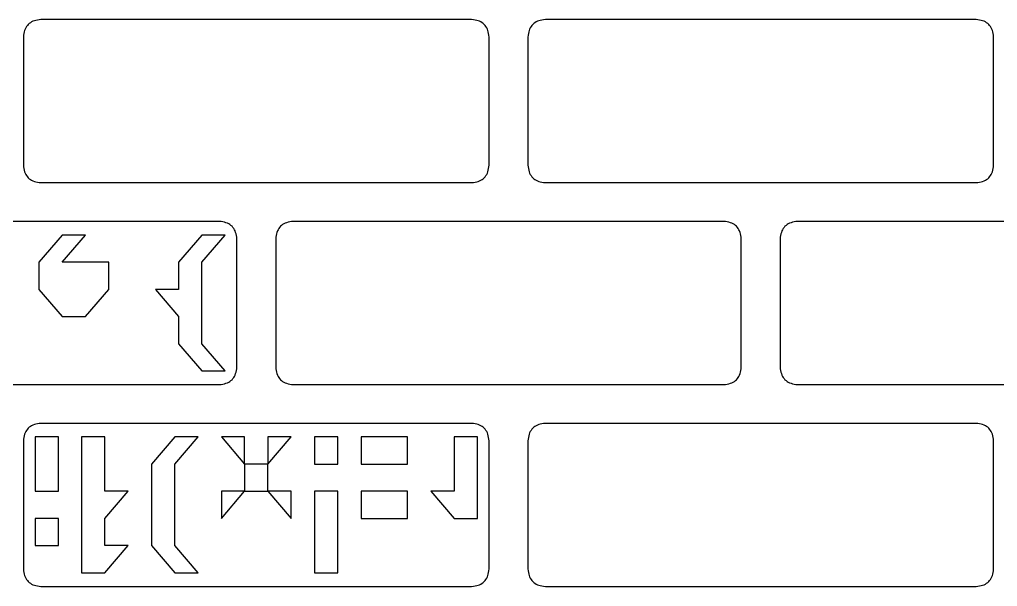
# Model space of a CAD drawing. Header units: metres. Extents: x 10 to 780, y 10 to 780.
# Drawn here: x 399 to 651, y 634 to 780 of the extents above; entities that cross this region are included whole.
import ezdxf

# ---------------------------------------------------------------- set-up
doc = ezdxf.new("R2010")
doc.units = ezdxf.units.M

msp = doc.modelspace()

# ---------------------------------------------------------------- linework, layer by layer
for p, q in [((401.25003, 778.75), (401.01254, 778.4875)), ((401.5125, 778.9875), (401.25003, 778.75)), ((401.80002, 779.2), (401.5125, 778.9875)), ((402.11252, 779.3875), (401.80002, 779.2)), ((402.45, 779.55), (402.11252, 779.3875)), ((402.8125, 779.6875), (402.45, 779.55)), ((403.2, 779.8), (402.8125, 779.6875)), ((403.61252, 779.8875), (403.2, 779.8)), ((404.05002, 779.95), (403.61252, 779.8875)), ((404.5125, 779.9875), (404.05002, 779.95)), ((405, 780), (404.5125, 779.9875)), ((515.0001, 780.00024), (405, 780)), ((515.4876, 779.98773), (515.0001, 780.00024)), ((515.9501, 779.9502), (515.4876, 779.98773)), ((516.3876, 779.8877), (515.9501, 779.9502)), ((516.80005, 779.8002), (516.3876, 779.8877)), ((517.18756, 779.6876), (516.80005, 779.8002)), ((517.55005, 779.5501), (517.18756, 779.6876)), ((517.8875, 779.3876), (517.55005, 779.5501)), ((518.2, 779.2001), (517.8875, 779.3876)), ((518.4875, 778.98755), (518.2, 779.2001)), ((518.75, 778.75006), (518.4875, 778.98755)), ((518.9875, 778.48755), (518.75, 778.75006)), ((531.25006, 778.75), (531.0126, 778.4875)), ((531.5126, 778.9875), (531.25006, 778.75)), ((531.80005, 779.2), (531.5126, 778.9875)), ((532.11255, 779.3875), (531.80005, 779.2)), ((532.4501, 779.55), (532.11255, 779.3875)), ((532.81256, 779.6875), (532.4501, 779.55)), ((533.2001, 779.8), (532.81256, 779.6875)), ((533.61255, 779.8875), (533.2001, 779.8)), ((534.05005, 779.95), (533.61255, 779.8875)), ((534.5125, 779.9875), (534.05005, 779.95)), ((535, 780), (534.5125, 779.9875)), ((645.00024, 780.00024), (535, 780)), ((645.48773, 779.98773), (645.00024, 780.00024)), ((645.9502, 779.9502), (645.48773, 779.98773)), ((646.3877, 779.8877), (645.9502, 779.9502)), ((646.8002, 779.8002), (646.3877, 779.8877)), ((647.1876, 779.6876), (646.8002, 779.8002)), ((647.5501, 779.5501), (647.1876, 779.6876)), ((647.8876, 779.3876), (647.5501, 779.5501)), ((648.2001, 779.2001), (647.8876, 779.3876)), ((648.48755, 778.98755), (648.2001, 779.2001)), ((648.75006, 778.75006), (648.48755, 778.98755)), ((648.98755, 778.48755), (648.75006, 778.75006)), ((400.11258, 776.3875), (400.05008, 775.95)), ((400.20007, 776.8), (400.11258, 776.3875)), ((400.31256, 777.1875), (400.20007, 776.8)), ((400.45004, 777.55), (400.31256, 777.1875)), ((400.61255, 777.8875), (400.45004, 777.55)), ((400.80005, 778.2), (400.61255, 777.8875)), ((401.01254, 778.4875), (400.80005, 778.2)), ((519.2, 778.2), (518.9875, 778.48755)), ((519.3875, 777.8875), (519.2, 778.2)), ((519.55, 777.55), (519.3875, 777.8875)), ((519.6875, 777.1875), (519.55, 777.55)), ((519.8, 776.8), (519.6875, 777.1875)), ((519.8875, 776.3875), (519.8, 776.8)), ((519.95, 775.95), (519.8875, 776.3875)), ((530.11255, 776.3875), (530.05005, 775.95)), ((530.2001, 776.8), (530.11255, 776.3875)), ((530.31256, 777.1875), (530.2001, 776.8)), ((530.4501, 777.55), (530.31256, 777.1875)), ((530.61255, 777.8875), (530.4501, 777.55)), ((530.80005, 778.2), (530.61255, 777.8875)), ((531.0126, 778.4875), (530.80005, 778.2)), ((649.2, 778.2), (648.98755, 778.48755)), ((649.3875, 777.8875), (649.2, 778.2)), ((649.55, 777.55), (649.3875, 777.8875)), ((649.6875, 777.1875), (649.55, 777.55)), ((649.8, 776.8), (649.6875, 777.1875)), ((649.8875, 776.3875), (649.8, 776.8)), ((649.95, 775.95), (649.8875, 776.3875)), ((400.0001, 775), (400, 743)), ((400.01257, 775.4875), (400.0001, 775)), ((400.05008, 775.95), (400.01257, 775.4875)), ((519.9875, 775.4875), (519.95, 775.95)), ((520, 775), (519.9875, 775.4875)), ((520.00024, 743.0001), (520, 775)), ((530.00006, 775), (530, 743)), ((530.0126, 775.4875), (530.00006, 775)), ((530.05005, 775.95), (530.0126, 775.4875)), ((649.9875, 775.4875), (649.95, 775.95)), ((650, 775), (649.9875, 775.4875)), ((650.00037, 743.0001), (650, 775)), ((400, 743), (400.0125, 742.5125)), ((400.0125, 742.5125), (400.05002, 742.05005)), ((400.05002, 742.05005), (400.11252, 741.61255)), ((400.11252, 741.61255), (400.2, 741.2001)), ((400.2, 741.2001), (400.3125, 740.81256)), ((519.6877, 740.81256), (519.8002, 741.2001)), ((519.8002, 741.2001), (519.8877, 741.6126)), ((519.8877, 741.6126), (519.9502, 742.0501)), ((519.9502, 742.0501), (519.98773, 742.51263)), ((519.98773, 742.51263), (520.00024, 743.0001)), ((530, 743), (530.0125, 742.5125)), ((530.0125, 742.5125), (530.05, 742.05005)), ((530.05, 742.05005), (530.1125, 741.61255)), ((530.1125, 741.61255), (530.2, 741.2001)), ((530.2, 741.2001), (530.3125, 740.81256)), ((649.68774, 740.81256), (649.8003, 741.2001)), ((649.8003, 741.2001), (649.8878, 741.6126)), ((649.8878, 741.6126), (649.9503, 742.0501)), ((649.9503, 742.0501), (649.98785, 742.51263)), ((649.98785, 742.51263), (650.00037, 743.0001)), ((400.3125, 740.81256), (400.45, 740.4501)), ((400.45, 740.4501), (400.61252, 740.1126)), ((400.61252, 740.1126), (400.80002, 739.8001)), ((400.80002, 739.8001), (401.0125, 739.51263)), ((401.0125, 739.51263), (401.25, 739.2501)), ((401.25, 739.2501), (401.5125, 739.01263)), ((401.5125, 739.01263), (401.80002, 738.8002)), ((401.80002, 738.8002), (402.11252, 738.6127)), ((402.11252, 738.6127), (402.45, 738.4502)), ((402.45, 738.4502), (402.8125, 738.3127)), ((517.18756, 738.3125), (517.55005, 738.45)), ((517.55005, 738.45), (517.8876, 738.6125)), ((517.8876, 738.6125), (518.2001, 738.8)), ((518.2001, 738.8), (518.4876, 739.0125)), ((518.4876, 739.0125), (518.7501, 739.25)), ((518.7501, 739.25), (518.9876, 739.5125)), ((518.9876, 739.5125), (519.20013, 739.80005)), ((519.20013, 739.80005), (519.38763, 740.11255)), ((519.38763, 740.11255), (519.5502, 740.4501)), ((519.5502, 740.4501), (519.6877, 740.81256)), ((530.3125, 740.81256), (530.45, 740.4501)), ((530.45, 740.4501), (530.6125, 740.1126)), ((530.6125, 740.1126), (530.8, 739.8001)), ((530.8, 739.8001), (531.0125, 739.51263)), ((531.0125, 739.51263), (531.25, 739.2501)), ((531.25, 739.2501), (531.5125, 739.01263)), ((531.5125, 739.01263), (531.80005, 738.8002)), ((531.80005, 738.8002), (532.11255, 738.6127)), ((532.11255, 738.6127), (532.4501, 738.4502)), ((532.4501, 738.4502), (532.81256, 738.3127)), ((647.18756, 738.3125), (647.55005, 738.45)), ((647.55005, 738.45), (647.8876, 738.6125)), ((647.8876, 738.6125), (648.2001, 738.8)), ((648.2001, 738.8), (648.4876, 739.0125)), ((648.4876, 739.0125), (648.7501, 739.25)), ((648.7501, 739.25), (648.9877, 739.5125)), ((648.9877, 739.5125), (649.2002, 739.80005)), ((649.2002, 739.80005), (649.3877, 740.11255)), ((649.3877, 740.11255), (649.55023, 740.4501)), ((649.55023, 740.4501), (649.68774, 740.81256)), ((402.8125, 738.3127), (403.2, 738.2002)), ((403.2, 738.2002), (403.61252, 738.11273)), ((403.61252, 738.11273), (404.05002, 738.05023)), ((404.05002, 738.05023), (404.5125, 738.01276)), ((404.5125, 738.01276), (405.00003, 738.00024)), ((405.00003, 738.00024), (515, 738)), ((515, 738), (515.4875, 738.0125)), ((515.4875, 738.0125), (515.95, 738.05)), ((515.95, 738.05), (516.3875, 738.1125)), ((516.3875, 738.1125), (516.80005, 738.2)), ((516.80005, 738.2), (517.18756, 738.3125)), ((532.81256, 738.3127), (533.2001, 738.2002)), ((533.2001, 738.2002), (533.6126, 738.11273)), ((533.6126, 738.11273), (534.0501, 738.05023)), ((534.0501, 738.05023), (534.51263, 738.01276)), ((534.51263, 738.01276), (535.0001, 738.00024)), ((535.0001, 738.00024), (645, 738)), ((645, 738), (645.4875, 738.0125)), ((645.4875, 738.0125), (645.95, 738.05)), ((645.95, 738.05), (646.3875, 738.1125)), ((646.3875, 738.1125), (646.80005, 738.2)), ((646.80005, 738.2), (647.18756, 738.3125)), ((450, 728.00037), (340, 728)), ((450, 728.00037), (340, 728)), ((450.4875, 727.98785), (450, 728.00037)), ((450.4875, 727.98785), (450, 728.00037)), ((450.94998, 727.9503), (450.4875, 727.98785)), ((450.94998, 727.9503), (450.4875, 727.98785)), ((451.38748, 727.88776), (450.94998, 727.9503)), ((451.38748, 727.88776), (450.94998, 727.9503)), ((451.8, 727.80023), (451.38748, 727.88776)), ((451.8, 727.80023), (451.38748, 727.88776)), ((452.1875, 727.6877), (451.8, 727.80023)), ((452.1875, 727.6877), (451.8, 727.80023)), ((452.55, 727.5502), (452.1875, 727.6877)), ((452.55, 727.5502), (452.1875, 727.6877)), ((452.88748, 727.38763), (452.55, 727.5502)), ((452.88748, 727.38763), (452.55, 727.5502)), ((453.19998, 727.20013), (452.88748, 727.38763)), ((453.19998, 727.20013), (452.88748, 727.38763)), ((453.4875, 726.9876), (453.19998, 727.20013)), ((453.4875, 726.9876), (453.19998, 727.20013)), ((453.75, 726.7501), (453.4875, 726.9876)), ((453.75, 726.7501), (453.4875, 726.9876)), ((453.9875, 726.4876), (453.75, 726.7501)), ((453.9875, 726.4876), (453.75, 726.7501)), ((454.19998, 726.2001), (453.9875, 726.4876)), ((454.19998, 726.2001), (453.9875, 726.4876)), ((454.38748, 725.8876), (454.19998, 726.2001)), ((454.38748, 725.8876), (454.19998, 726.2001)), ((454.55, 725.55005), (454.38748, 725.8876)), ((454.55, 725.55005), (454.38748, 725.8876)), ((465.61258, 725.88763), (465.4501, 725.5502)), ((465.80008, 726.20013), (465.61258, 725.88763)), ((466.01257, 726.4876), (465.80008, 726.20013)), ((466.25006, 726.7501), (466.01257, 726.4876)), ((466.51254, 726.9876), (466.25006, 726.7501)), ((466.80005, 727.2001), (466.51254, 726.9876)), ((467.11255, 727.3876), (466.80005, 727.2001)), ((467.45004, 727.55005), (467.11255, 727.3876)), ((467.81253, 727.68756), (467.45004, 727.55005)), ((468.2, 727.80005), (467.81253, 727.68756)), ((468.61252, 727.8875), (468.2, 727.80005)), ((469.05002, 727.95), (468.61252, 727.8875)), ((469.5125, 727.9875), (469.05002, 727.95)), ((470, 728), (469.5125, 727.9875)), ((580.00024, 728.00037), (470, 728)), ((580.48773, 727.98785), (580.00024, 728.00037)), ((580.9502, 727.9503), (580.48773, 727.98785)), ((581.3877, 727.88776), (580.9502, 727.9503)), ((581.8002, 727.80023), (581.3877, 727.88776)), ((582.1876, 727.6877), (581.8002, 727.80023)), ((582.5501, 727.5502), (582.1876, 727.6877)), ((582.8876, 727.38763), (582.5501, 727.5502)), ((583.2001, 727.20013), (582.8876, 727.38763)), ((583.48755, 726.9876), (583.2001, 727.20013)), ((583.75006, 726.7501), (583.48755, 726.9876)), ((583.98755, 726.4876), (583.75006, 726.7501)), ((584.2, 726.2001), (583.98755, 726.4876)), ((584.3875, 725.8876), (584.2, 726.2001)), ((584.55, 725.55005), (584.3875, 725.8876)), ((595.6125, 725.88763), (595.45, 725.5502)), ((595.8, 726.20013), (595.6125, 725.88763)), ((596.0125, 726.4876), (595.8, 726.20013)), ((596.25, 726.7501), (596.0125, 726.4876)), ((596.5125, 726.9876), (596.25, 726.7501)), ((596.8, 727.2001), (596.5125, 726.9876)), ((597.1125, 727.3876), (596.8, 727.2001)), ((597.45, 727.55005), (597.1125, 727.3876)), ((597.8125, 727.68756), (597.45, 727.55005)), ((598.2, 727.80005), (597.8125, 727.68756)), ((598.6125, 727.8875), (598.2, 727.80005)), ((599.05, 727.95), (598.6125, 727.8875)), ((599.5125, 727.9875), (599.05, 727.95)), ((600, 728), (599.5125, 727.9875)), ((710.0005, 728.00037), (600, 728)), ((410, 724.5), (404, 717.5)), ((410, 717.5), (416, 724.5)), ((416, 724.5), (410, 724.5)), ((446, 724.5), (440, 717.5)), ((446, 717.5), (452, 724.5)), ((452, 724.5), (446, 724.5)), ((454.6875, 725.18756), (454.55, 725.55005)), ((454.6875, 725.18756), (454.55, 725.55005)), ((454.8, 724.80005), (454.6875, 725.18756)), ((454.8, 724.80005), (454.6875, 725.18756)), ((454.88748, 724.3875), (454.8, 724.80005)), ((454.88748, 724.3875), (454.8, 724.80005)), ((454.94998, 723.95), (454.88748, 724.3875)), ((454.94998, 723.95), (454.88748, 724.3875)), ((454.9875, 723.4875), (454.94998, 723.95)), ((454.9875, 723.4875), (454.94998, 723.95)), ((455, 723), (454.9875, 723.4875)), ((455, 723), (454.9875, 723.4875)), ((465.0127, 723.48773), (465.0002, 723.00024)), ((465.05017, 723.9502), (465.0127, 723.48773)), ((465.11264, 724.3877), (465.05017, 723.9502)), ((465.20013, 724.8002), (465.11264, 724.3877)), ((465.31262, 725.1877), (465.20013, 724.8002)), ((465.4501, 725.5502), (465.31262, 725.1877)), ((584.6875, 725.18756), (584.55, 725.55005)), ((584.8, 724.80005), (584.6875, 725.18756)), ((584.8875, 724.3875), (584.8, 724.80005)), ((584.95, 723.95), (584.8875, 724.3875)), ((584.9875, 723.4875), (584.95, 723.95)), ((585, 723), (584.9875, 723.4875)), ((595.0125, 723.48773), (595, 723.00024)), ((595.05, 723.9502), (595.0125, 723.48773)), ((595.1125, 724.3877), (595.05, 723.9502)), ((595.2, 724.8002), (595.1125, 724.3877)), ((595.3125, 725.1877), (595.2, 724.8002)), ((595.45, 725.5502), (595.3125, 725.1877)), ((455.00015, 690.99994), (455, 723)), ((455.00015, 690.99994), (455, 723)), ((465.0002, 723.00024), (465, 691)), ((585, 690.99994), (585, 723)), ((595, 723.00024), (595, 691)), ((404, 717.5), (404, 710.5)), ((422, 717.5), (410, 717.5)), ((422, 710.5), (422, 717.5)), ((440, 717.5), (440, 710.5)), ((446, 696.5), (446, 717.5)), ((404, 710.5), (410, 703.5)), ((416, 703.5), (422, 710.5)), ((440, 710.5), (434, 710.5)), ((434, 710.5), (440, 703.5)), ((410, 703.5), (416, 703.5)), ((440, 703.5), (440, 696.5)), ((440, 696.5), (446, 689.5)), ((452, 689.5), (446, 696.5)), ((454.95013, 690.05), (454.98764, 690.51245)), ((454.95013, 690.05), (454.98764, 690.51245)), ((454.98764, 690.51245), (455.00015, 690.99994)), ((454.98764, 690.51245), (455.00015, 690.99994)), ((465, 691), (465.0125, 690.5125)), ((465.0125, 690.5125), (465.05002, 690.05)), ((584.95, 690.05), (584.9875, 690.51245)), ((584.9875, 690.51245), (585, 690.99994)), ((595, 691), (595.0125, 690.5125)), ((595.0125, 690.5125), (595.05, 690.05)), ((446, 689.5), (452, 689.5)), ((454.20007, 687.8), (454.38757, 688.1125)), ((454.20007, 687.8), (454.38757, 688.1125)), ((454.38757, 688.1125), (454.55008, 688.45)), ((454.38757, 688.1125), (454.55008, 688.45)), ((454.55008, 688.45), (454.6876, 688.8125)), ((454.55008, 688.45), (454.6876, 688.8125)), ((454.6876, 688.8125), (454.8001, 689.2)), ((454.6876, 688.8125), (454.8001, 689.2)), ((454.8001, 689.2), (454.88763, 689.6125)), ((454.8001, 689.2), (454.88763, 689.6125)), ((454.88763, 689.6125), (454.95013, 690.05)), ((454.88763, 689.6125), (454.95013, 690.05)), ((465.05002, 690.05), (465.11252, 689.6125)), ((465.11252, 689.6125), (465.2, 689.2)), ((465.2, 689.2), (465.31253, 688.8125)), ((465.31253, 688.8125), (465.45004, 688.45)), ((465.45004, 688.45), (465.61255, 688.1125)), ((465.61255, 688.1125), (465.80005, 687.8)), ((584.2, 687.8), (584.3875, 688.1125)), ((584.3875, 688.1125), (584.55, 688.45)), ((584.55, 688.45), (584.6875, 688.8125)), ((584.6875, 688.8125), (584.8, 689.2)), ((584.8, 689.2), (584.8875, 689.6125)), ((584.8875, 689.6125), (584.95, 690.05)), ((595.05, 690.05), (595.1125, 689.6125)), ((595.1125, 689.6125), (595.2, 689.2)), ((595.2, 689.2), (595.3125, 688.8125)), ((595.3125, 688.8125), (595.45, 688.45)), ((595.45, 688.45), (595.61255, 688.1125)), ((595.61255, 688.1125), (595.80005, 687.8)), ((340, 686.0002), (450, 686)), ((340, 686.0002), (450, 686)), ((450, 686), (450.48752, 686.0125)), ((450, 686), (450.48752, 686.0125)), ((450.48752, 686.0125), (450.95, 686.05)), ((450.48752, 686.0125), (450.95, 686.05)), ((450.95, 686.05), (451.3875, 686.1125)), ((450.95, 686.05), (451.3875, 686.1125)), ((451.3875, 686.1125), (451.80002, 686.2)), ((451.3875, 686.1125), (451.80002, 686.2)), ((451.80002, 686.2), (452.18753, 686.3125)), ((451.80002, 686.2), (452.18753, 686.3125)), ((452.18753, 686.3125), (452.55005, 686.45)), ((452.18753, 686.3125), (452.55005, 686.45)), ((452.55005, 686.45), (452.88754, 686.6125)), ((452.55005, 686.45), (452.88754, 686.6125)), ((452.88754, 686.6125), (453.20004, 686.8)), ((452.88754, 686.6125), (453.20004, 686.8)), ((453.20004, 686.8), (453.48755, 687.0125)), ((453.20004, 686.8), (453.48755, 687.0125)), ((453.48755, 687.0125), (453.75006, 687.25)), ((453.48755, 687.0125), (453.75006, 687.25)), ((453.75006, 687.25), (453.98758, 687.5125)), ((453.75006, 687.25), (453.98758, 687.5125)), ((453.98758, 687.5125), (454.20007, 687.8)), ((453.98758, 687.5125), (454.20007, 687.8)), ((465.80005, 687.8), (466.01254, 687.5125)), ((466.01254, 687.5125), (466.25006, 687.25)), ((466.25006, 687.25), (466.51257, 687.0125)), ((466.51257, 687.0125), (466.80008, 686.80005)), ((466.80008, 686.80005), (467.11258, 686.61255)), ((467.11258, 686.61255), (467.45007, 686.4501)), ((467.45007, 686.4501), (467.8126, 686.31256)), ((467.8126, 686.31256), (468.2001, 686.2001)), ((468.2001, 686.2001), (468.6126, 686.1126)), ((468.6126, 686.1126), (469.0501, 686.0501)), ((469.0501, 686.0501), (469.51263, 686.01263)), ((469.51263, 686.01263), (470.00015, 686.0002)), ((470.00015, 686.0002), (580, 686)), ((580, 686), (580.4875, 686.0125)), ((580.4875, 686.0125), (580.95, 686.05)), ((580.95, 686.05), (581.3875, 686.1125)), ((581.3875, 686.1125), (581.8, 686.2)), ((581.8, 686.2), (582.1875, 686.3125)), ((582.1875, 686.3125), (582.55, 686.45)), ((582.55, 686.45), (582.8875, 686.6125)), ((582.8875, 686.6125), (583.2, 686.8)), ((583.2, 686.8), (583.4875, 687.0125)), ((583.4875, 687.0125), (583.75, 687.25)), ((583.75, 687.25), (583.9875, 687.5125)), ((583.9875, 687.5125), (584.2, 687.8)), ((595.80005, 687.8), (596.0126, 687.5125)), ((596.0126, 687.5125), (596.25006, 687.25)), ((596.25006, 687.25), (596.5126, 687.0125)), ((596.5126, 687.0125), (596.8001, 686.80005)), ((596.8001, 686.80005), (597.1126, 686.61255)), ((597.1126, 686.61255), (597.45013, 686.4501)), ((597.45013, 686.4501), (597.8126, 686.31256)), ((597.8126, 686.31256), (598.20013, 686.2001)), ((598.20013, 686.2001), (598.6127, 686.1126)), ((598.6127, 686.1126), (599.0502, 686.0501)), ((599.0502, 686.0501), (599.5127, 686.01263)), ((599.5127, 686.01263), (600.0002, 686.0002)), ((600.0002, 686.0002), (710, 686)), ((402.11252, 675.3875), (401.80002, 675.2)), ((402.11252, 675.3875), (401.80002, 675.2)), ((402.45, 675.55), (402.11252, 675.3875)), ((402.45, 675.55), (402.11252, 675.3875)), ((402.8125, 675.6875), (402.45, 675.55)), ((402.8125, 675.6875), (402.45, 675.55)), ((403.2, 675.8), (402.8125, 675.6875)), ((403.2, 675.8), (402.8125, 675.6875)), ((403.61252, 675.8875), (403.2, 675.8)), ((403.61252, 675.8875), (403.2, 675.8)), ((404.05002, 675.95), (403.61252, 675.8875)), ((404.05002, 675.95), (403.61252, 675.8875)), ((404.5125, 675.9875), (404.05002, 675.95)), ((404.5125, 675.9875), (404.05002, 675.95)), ((405, 676), (404.5125, 675.9875)), ((405, 676), (404.5125, 675.9875)), ((515.0001, 676.0004), (405, 676)), ((515.0001, 676.0004), (405, 676)), ((515.4876, 675.9879), (515.0001, 676.0004)), ((515.4876, 675.9879), (515.0001, 676.0004)), ((515.9501, 675.9504), (515.4876, 675.9879)), ((515.9501, 675.9504), (515.4876, 675.9879)), ((516.3876, 675.8878), (515.9501, 675.9504)), ((516.3876, 675.8878), (515.9501, 675.9504)), ((516.80005, 675.8003), (516.3876, 675.8878)), ((516.80005, 675.8003), (516.3876, 675.8878)), ((517.18756, 675.68774), (516.80005, 675.8003)), ((517.18756, 675.68774), (516.80005, 675.8003)), ((517.55005, 675.55023), (517.18756, 675.68774)), ((517.55005, 675.55023), (517.18756, 675.68774)), ((517.8875, 675.3877), (517.55005, 675.55023)), ((517.8875, 675.3877), (517.55005, 675.55023)), ((518.2, 675.2002), (517.8875, 675.3877)), ((518.2, 675.2002), (517.8875, 675.3877)), ((532.11255, 675.3875), (531.80005, 675.2)), ((532.4501, 675.55), (532.11255, 675.3875)), ((532.81256, 675.6875), (532.4501, 675.55)), ((533.2001, 675.8), (532.81256, 675.6875)), ((533.61255, 675.8875), (533.2001, 675.8)), ((534.05005, 675.95), (533.61255, 675.8875)), ((534.5125, 675.9875), (534.05005, 675.95)), ((535, 676), (534.5125, 675.9875)), ((645.00024, 676.0004), (535, 676)), ((645.48773, 675.9879), (645.00024, 676.0004)), ((645.9502, 675.9504), (645.48773, 675.9879)), ((646.3877, 675.8878), (645.9502, 675.9504)), ((646.8002, 675.8003), (646.3877, 675.8878)), ((647.1876, 675.68774), (646.8002, 675.8003)), ((647.5501, 675.55023), (647.1876, 675.68774)), ((647.8876, 675.3877), (647.5501, 675.55023)), ((648.2001, 675.2002), (647.8876, 675.3877)), ((400.31256, 673.1875), (400.20007, 672.8)), ((400.31256, 673.1875), (400.20007, 672.8)), ((400.45004, 673.55), (400.31256, 673.1875)), ((400.45004, 673.55), (400.31256, 673.1875)), ((400.61255, 673.8875), (400.45004, 673.55)), ((400.61255, 673.8875), (400.45004, 673.55)), ((400.80005, 674.2), (400.61255, 673.8875)), ((400.80005, 674.2), (400.61255, 673.8875)), ((401.01254, 674.4875), (400.80005, 674.2)), ((401.01254, 674.4875), (400.80005, 674.2)), ((401.25003, 674.75), (401.01254, 674.4875)), ((401.25003, 674.75), (401.01254, 674.4875)), ((401.5125, 674.9875), (401.25003, 674.75)), ((401.5125, 674.9875), (401.25003, 674.75)), ((401.80002, 675.2), (401.5125, 674.9875)), ((401.80002, 675.2), (401.5125, 674.9875)), ((518.4875, 674.9877), (518.2, 675.2002)), ((518.4875, 674.9877), (518.2, 675.2002)), ((518.75, 674.7501), (518.4875, 674.9877)), ((518.75, 674.7501), (518.4875, 674.9877)), ((518.9875, 674.4876), (518.75, 674.7501)), ((518.9875, 674.4876), (518.75, 674.7501)), ((519.2, 674.2001), (518.9875, 674.4876)), ((519.2, 674.2001), (518.9875, 674.4876)), ((519.3875, 673.8876), (519.2, 674.2001)), ((519.3875, 673.8876), (519.2, 674.2001)), ((519.55, 673.55005), (519.3875, 673.8876)), ((519.55, 673.55005), (519.3875, 673.8876)), ((519.6875, 673.18756), (519.55, 673.55005)), ((519.6875, 673.18756), (519.55, 673.55005)), ((519.8, 672.80005), (519.6875, 673.18756)), ((519.8, 672.80005), (519.6875, 673.18756)), ((530.31256, 673.1875), (530.2001, 672.8)), ((530.4501, 673.55), (530.31256, 673.1875)), ((530.61255, 673.8875), (530.4501, 673.55)), ((530.80005, 674.2), (530.61255, 673.8875)), ((531.0126, 674.4875), (530.80005, 674.2)), ((531.25006, 674.75), (531.0126, 674.4875)), ((531.5126, 674.9875), (531.25006, 674.75)), ((531.80005, 675.2), (531.5126, 674.9875)), ((648.48755, 674.9877), (648.2001, 675.2002)), ((648.75006, 674.7501), (648.48755, 674.9877)), ((648.98755, 674.4876), (648.75006, 674.7501)), ((649.2, 674.2001), (648.98755, 674.4876)), ((649.3875, 673.8876), (649.2, 674.2001)), ((649.55, 673.55005), (649.3875, 673.8876)), ((649.6875, 673.18756), (649.55, 673.55005)), ((649.8, 672.80005), (649.6875, 673.18756)), ((400.0001, 671), (400, 639)), ((400.0001, 671), (400, 639)), ((400.01257, 671.4875), (400.0001, 671)), ((400.01257, 671.4875), (400.0001, 671)), ((400.05008, 671.95), (400.01257, 671.4875)), ((400.05008, 671.95), (400.01257, 671.4875)), ((400.11258, 672.3875), (400.05008, 671.95)), ((400.11258, 672.3875), (400.05008, 671.95)), ((400.20007, 672.8), (400.11258, 672.3875)), ((400.20007, 672.8), (400.11258, 672.3875)), ((409, 672.5), (403, 672.5)), ((403, 672.5), (403, 658.5)), ((409, 658.5), (409, 672.5)), ((421, 672.5), (415, 672.5)), ((415, 672.5), (415, 637.5)), ((421, 658.5), (421, 672.5)), ((439, 672.5), (433, 665.5)), ((439, 665.5), (445, 672.5)), ((445, 672.5), (439, 672.5)), ((457, 672.5), (451, 672.5)), ((451, 672.5), (457, 665.5)), ((457, 665.5), (457, 672.5)), ((463, 665.5), (469, 672.5)), ((469, 672.5), (463, 672.5)), ((463, 672.5), (463, 665.5)), ((481, 672.5), (475, 672.5)), ((475, 672.5), (475, 665.5)), ((481, 665.5), (481, 672.5)), ((499, 672.5), (487, 672.5)), ((487, 672.5), (487, 665.5)), ((499, 665.5), (499, 672.5)), ((517, 672.5), (511, 672.5)), ((511, 672.5), (511, 658.5)), ((517, 651.5), (517, 672.5)), ((519.8875, 672.3875), (519.8, 672.80005)), ((519.8875, 672.3875), (519.8, 672.80005)), ((519.95, 671.95), (519.8875, 672.3875)), ((519.95, 671.95), (519.8875, 672.3875)), ((519.9875, 671.4875), (519.95, 671.95)), ((519.9875, 671.4875), (519.95, 671.95)), ((520, 671), (519.9875, 671.4875)), ((520, 671), (519.9875, 671.4875)), ((520.00024, 639.00024), (520, 671)), ((520.00024, 639.00024), (520, 671)), ((530.00006, 671), (530, 639)), ((530.0126, 671.4875), (530.00006, 671)), ((530.05005, 671.95), (530.0126, 671.4875)), ((530.11255, 672.3875), (530.05005, 671.95)), ((530.2001, 672.8), (530.11255, 672.3875)), ((649.8875, 672.3875), (649.8, 672.80005)), ((649.95, 671.95), (649.8875, 672.3875)), ((649.9875, 671.4875), (649.95, 671.95)), ((650, 671), (649.9875, 671.4875)), ((650.00037, 639.00024), (650, 671)), ((433, 665.5), (433, 644.5)), ((439, 644.5), (439, 665.5)), ((463, 665.5), (457, 665.5)), ((457, 665.5), (457, 658.5)), ((463, 658.5), (463, 665.5)), ((475, 665.5), (481, 665.5)), ((487, 665.5), (499, 665.5)), ((403, 658.5), (409, 658.5)), ((421, 651.5), (427, 658.5)), ((427, 658.5), (421, 658.5)), ((451, 651.5), (457, 658.5)), ((457, 658.5), (451, 658.5)), ((451, 658.5), (451, 651.5)), ((457, 658.5), (463, 658.5)), ((463, 658.5), (469, 651.5)), ((469, 658.5), (463, 658.5)), ((469, 651.5), (469, 658.5)), ((481, 658.5), (475, 658.5)), ((475, 658.5), (475, 637.5)), ((481, 637.5), (481, 658.5)), ((499, 658.5), (487, 658.5)), ((487, 658.5), (487, 651.5)), ((499, 651.5), (499, 658.5)), ((511, 658.5), (505, 658.5)), ((505, 658.5), (511, 651.5)), ((409, 651.5), (403, 651.5)), ((403, 651.5), (403, 644.5)), ((409, 644.5), (409, 651.5)), ((421, 644.5), (421, 651.5)), ((487, 651.5), (499, 651.5)), ((511, 651.5), (517, 651.5)), ((403, 644.5), (409, 644.5)), ((421, 637.5), (427, 644.5)), ((427, 644.5), (421, 644.5)), ((433, 644.5), (439, 637.5)), ((445, 637.5), (439, 644.5)), ((400, 639), (400.0125, 638.5125)), ((400, 639), (400.0125, 638.5125)), ((400.0125, 638.5125), (400.05002, 638.05005)), ((400.0125, 638.5125), (400.05002, 638.05005)), ((400.05002, 638.05005), (400.11252, 637.61255)), ((400.05002, 638.05005), (400.11252, 637.61255)), ((400.11252, 637.61255), (400.2, 637.2001)), ((400.11252, 637.61255), (400.2, 637.2001)), ((519.8002, 637.20013), (519.8877, 637.6127)), ((519.8002, 637.20013), (519.8877, 637.6127)), ((519.8877, 637.6127), (519.9502, 638.0502)), ((519.8877, 637.6127), (519.9502, 638.0502)), ((519.9502, 638.0502), (519.98773, 638.5127)), ((519.9502, 638.0502), (519.98773, 638.5127)), ((519.98773, 638.5127), (520.00024, 639.00024)), ((519.98773, 638.5127), (520.00024, 639.00024)), ((530, 639), (530.0125, 638.5125)), ((530.0125, 638.5125), (530.05, 638.05005)), ((530.05, 638.05005), (530.1125, 637.61255)), ((530.1125, 637.61255), (530.2, 637.2001)), ((649.8003, 637.20013), (649.8878, 637.6127)), ((649.8878, 637.6127), (649.9503, 638.0502)), ((649.9503, 638.0502), (649.98785, 638.5127)), ((649.98785, 638.5127), (650.00037, 639.00024)), ((400.2, 637.2001), (400.3125, 636.81256)), ((400.2, 637.2001), (400.3125, 636.81256)), ((400.3125, 636.81256), (400.45, 636.4501)), ((400.3125, 636.81256), (400.45, 636.4501)), ((400.45, 636.4501), (400.61252, 636.1126)), ((400.45, 636.4501), (400.61252, 636.1126)), ((400.61252, 636.1126), (400.80002, 635.8001)), ((400.61252, 636.1126), (400.80002, 635.8001)), ((400.80002, 635.8001), (401.0125, 635.51263)), ((400.80002, 635.8001), (401.0125, 635.51263)), ((401.0125, 635.51263), (401.25, 635.2501)), ((401.0125, 635.51263), (401.25, 635.2501)), ((401.25, 635.2501), (401.5125, 635.01263)), ((401.25, 635.2501), (401.5125, 635.01263)), ((415, 637.5), (421, 637.5)), ((439, 637.5), (445, 637.5)), ((475, 637.5), (481, 637.5)), ((518.4876, 635.0126), (518.7501, 635.25006)), ((518.4876, 635.0126), (518.7501, 635.25006)), ((518.7501, 635.25006), (518.9876, 635.5126)), ((518.7501, 635.25006), (518.9876, 635.5126)), ((518.9876, 635.5126), (519.20013, 635.8001)), ((518.9876, 635.5126), (519.20013, 635.8001)), ((519.20013, 635.8001), (519.38763, 636.1126)), ((519.20013, 635.8001), (519.38763, 636.1126)), ((519.38763, 636.1126), (519.5502, 636.45013)), ((519.38763, 636.1126), (519.5502, 636.45013)), ((519.5502, 636.45013), (519.6877, 636.8126)), ((519.5502, 636.45013), (519.6877, 636.8126)), ((519.6877, 636.8126), (519.8002, 637.20013)), ((519.6877, 636.8126), (519.8002, 637.20013)), ((530.2, 637.2001), (530.3125, 636.81256)), ((530.3125, 636.81256), (530.45, 636.4501)), ((530.45, 636.4501), (530.6125, 636.1126)), ((530.6125, 636.1126), (530.8, 635.8001)), ((530.8, 635.8001), (531.0125, 635.51263)), ((531.0125, 635.51263), (531.25, 635.2501)), ((531.25, 635.2501), (531.5125, 635.01263)), ((648.4876, 635.0126), (648.7501, 635.25006)), ((648.7501, 635.25006), (648.9877, 635.5126)), ((648.9877, 635.5126), (649.2002, 635.8001)), ((649.2002, 635.8001), (649.3877, 636.1126)), ((649.3877, 636.1126), (649.55023, 636.45013)), ((649.55023, 636.45013), (649.68774, 636.8126)), ((649.68774, 636.8126), (649.8003, 637.20013)), ((401.5125, 635.01263), (401.80002, 634.8002)), ((401.5125, 635.01263), (401.80002, 634.8002)), ((401.80002, 634.8002), (402.11252, 634.6127)), ((401.80002, 634.8002), (402.11252, 634.6127)), ((402.11252, 634.6127), (402.45, 634.4502)), ((402.11252, 634.6127), (402.45, 634.4502)), ((402.45, 634.4502), (402.8125, 634.3127)), ((402.45, 634.4502), (402.8125, 634.3127)), ((402.8125, 634.3127), (403.2, 634.2002)), ((402.8125, 634.3127), (403.2, 634.2002)), ((403.2, 634.2002), (403.61252, 634.11273)), ((403.2, 634.2002), (403.61252, 634.11273)), ((403.61252, 634.11273), (404.05002, 634.05023)), ((403.61252, 634.11273), (404.05002, 634.05023)), ((404.05002, 634.05023), (404.5125, 634.01276)), ((404.05002, 634.05023), (404.5125, 634.01276)), ((404.5125, 634.01276), (405.00003, 634.00024)), ((404.5125, 634.01276), (405.00003, 634.00024)), ((405.00003, 634.00024), (515, 634)), ((405.00003, 634.00024), (515, 634)), ((515, 634), (515.4875, 634.0125)), ((515, 634), (515.4875, 634.0125)), ((515.4875, 634.0125), (515.95, 634.05)), ((515.4875, 634.0125), (515.95, 634.05)), ((515.95, 634.05), (516.3875, 634.1125)), ((515.95, 634.05), (516.3875, 634.1125)), ((516.3875, 634.1125), (516.80005, 634.2)), ((516.3875, 634.1125), (516.80005, 634.2)), ((516.80005, 634.2), (517.18756, 634.3125)), ((516.80005, 634.2), (517.18756, 634.3125)), ((517.18756, 634.3125), (517.55005, 634.45)), ((517.18756, 634.3125), (517.55005, 634.45)), ((517.55005, 634.45), (517.8876, 634.61255)), ((517.55005, 634.45), (517.8876, 634.61255)), ((517.8876, 634.61255), (518.2001, 634.80005)), ((517.8876, 634.61255), (518.2001, 634.80005)), ((518.2001, 634.80005), (518.4876, 635.0126)), ((518.2001, 634.80005), (518.4876, 635.0126)), ((531.5125, 635.01263), (531.80005, 634.8002)), ((531.80005, 634.8002), (532.11255, 634.6127)), ((532.11255, 634.6127), (532.4501, 634.4502)), ((532.4501, 634.4502), (532.81256, 634.3127)), ((532.81256, 634.3127), (533.2001, 634.2002)), ((533.2001, 634.2002), (533.6126, 634.11273)), ((533.6126, 634.11273), (534.0501, 634.05023)), ((534.0501, 634.05023), (534.51263, 634.01276)), ((534.51263, 634.01276), (535.0001, 634.00024)), ((535.0001, 634.00024), (645, 634)), ((645, 634), (645.4875, 634.0125)), ((645.4875, 634.0125), (645.95, 634.05)), ((645.95, 634.05), (646.3875, 634.1125)), ((646.3875, 634.1125), (646.80005, 634.2)), ((646.80005, 634.2), (647.18756, 634.3125)), ((647.18756, 634.3125), (647.55005, 634.45)), ((647.55005, 634.45), (647.8876, 634.61255)), ((647.8876, 634.61255), (648.2001, 634.80005)), ((648.2001, 634.80005), (648.4876, 635.0126))]:
    msp.add_line(p, q)

doc.saveas('drawing.dxf')
